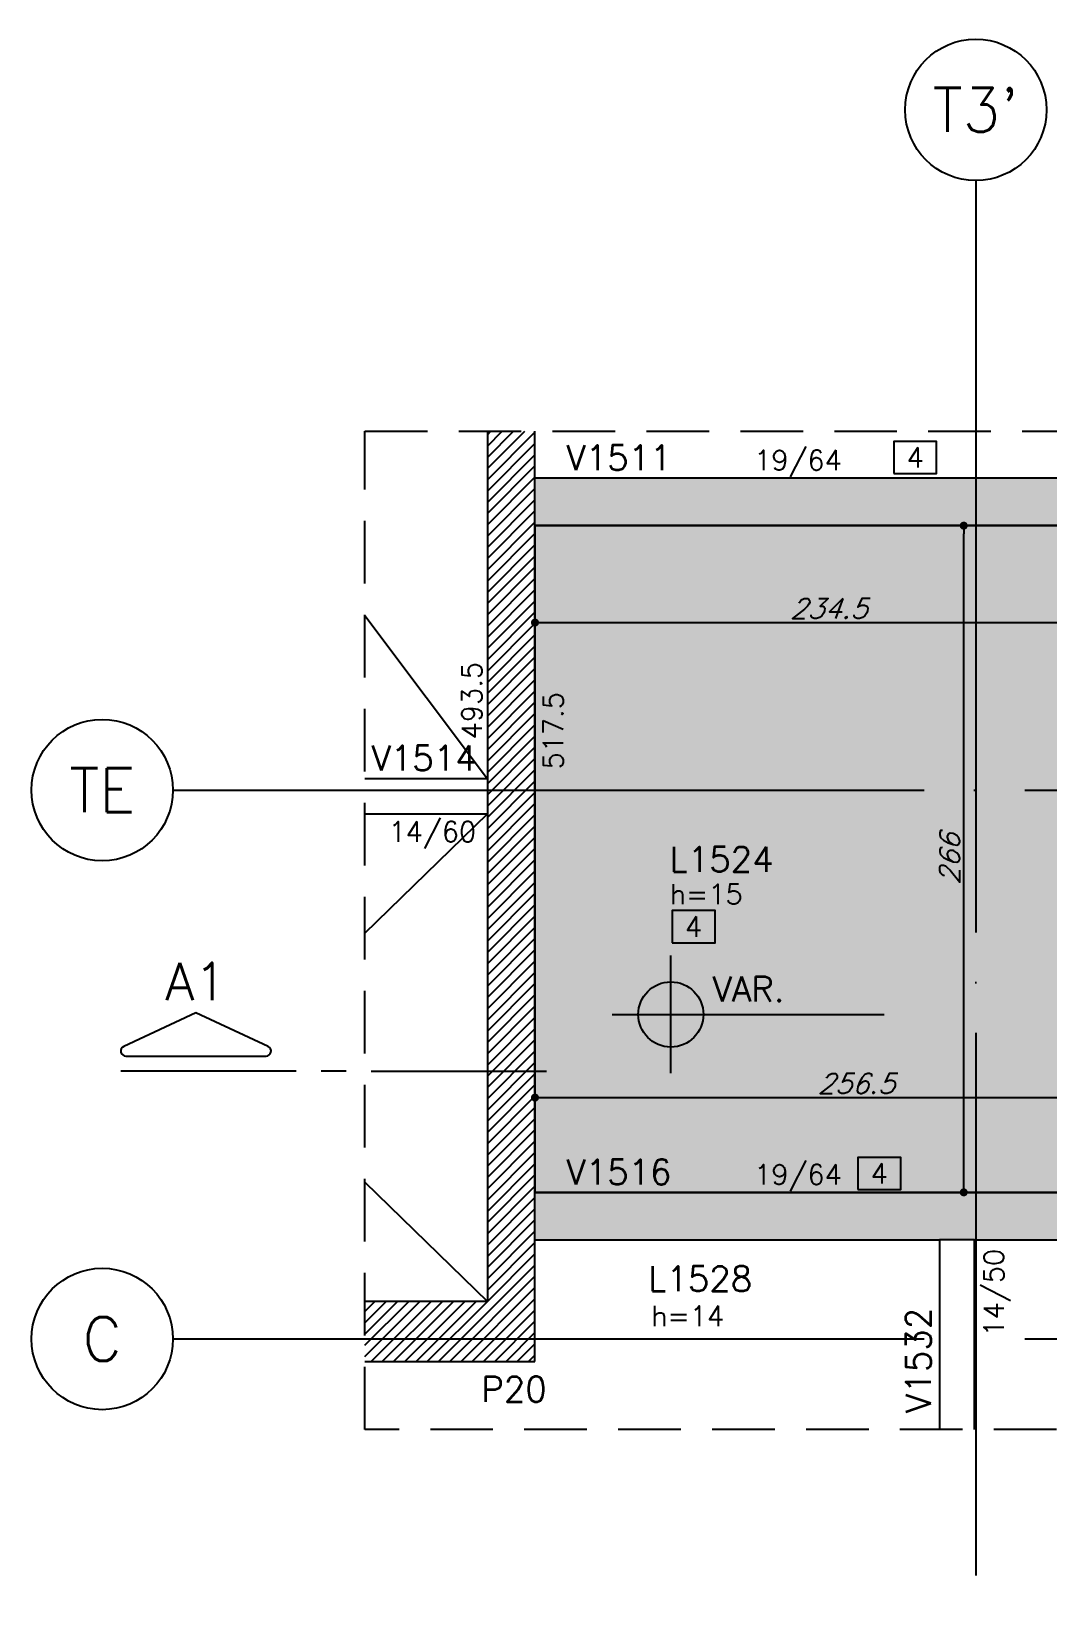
# Model space of a CAD drawing. Header units: millimetres. Extents: x -832 to 3668, y -1574 to 5296.
# Drawn here: x 2558 to 2964, y 1798 to 2428 of the extents above; entities that cross this region are included whole.
import ezdxf
from ezdxf.enums import TextEntityAlignment as Align

# ---------------------------------------------------------------- set-up
doc = ezdxf.new("R2010")
doc.units = ezdxf.units.MM
doc.header["$LTSCALE"] = 50
doc.linetypes.add('DASHED', pattern=[0.75, 0.5, -0.25])
doc.linetypes.add('EIXO', pattern=[6.8, 6, -0.4, 0, -0.4])
for name, color, linetype in [('F-AUX-RED', 1, 'Continuous'), ('F-CORTE-INDICAÇÃO', 4, 'Continuous'), ('F-COTAS', 106, 'Continuous'), ('F-EIXO', 12, 'EIXO'), ('F-LAJES', 3, 'Continuous'), ('F-LAJES-DIM', 2, 'Continuous'), ('F-LAJES-NOME', 4, 'Continuous'), ('F-NÍVEL-PLANTA', 2, 'Continuous'), ('F-PILARES-DIM', 172, 'Continuous'), ('F-PILARES-HACH', 174, 'Continuous'), ('F-PILARES-NOME', 170, 'Continuous'), ('F-PILARES-S', 170, 'Continuous'), ('F-TEXTO', 6, 'Continuous'), ('F-VIGAS', 3, 'Continuous'), ('F-VIGAS-DIM', 2, 'Continuous'), ('F-VIGAS-NOME', 4, 'Continuous'), ('F-VÃO', 1, 'Continuous')]:
    doc.layers.add(name, color=color, linetype=linetype)
doc.layers.add('F-DESNIVEL-3', color=7, linetype='Continuous', true_color=0xd5c7ff)
doc.styles.add('CP-TEXT-INCL', font='romans.shx', dxfattribs={"oblique": 20})
doc.styles.add('MCP', font='romans.shx')
doc.styles.add('ROMANS', font='romans.shx')
doc.dimstyles.new('CP-COTAS-50', dxfattribs={"dimscale": 0.64, "dimtxt": 12.5, "dimasz": 5, "dimexe": 5, "dimexo": 5, "dimgap": 2.5, "dimtad": 1, "dimdec": 1, "dimdsep": 46, "dimtxsty": 'CP-TEXT-INCL', "dimblk1": 'DOT', "dimblk2": 'DOT', "dimsah": 1, "dimcen": 9, "dimclrd": 256, "dimclre": 256, "dimclrt": 256, "dimadec": 0, "dimazin": 0, "dimtfac": 1, "dimtdec": 1, "dimtmove": 2, "dimatfit": 3, "dimldrblk": 'DOT', "dimfxl": 5, "dimtolj": 1, "dimarcsym": 0})
pattern_1 = [(0, (0, 0), (0, 6.985), [5.08, -1.905]), (90, (0, 0), (-6.985, 4e-16), [5.08, -1.905])]

# ---------------------------------------------------------------- blocks, each defined once
blk = doc.blocks.new('*U8')
at = {"layer": 'F-EIXO'}
blk.add_line((0, 0), (0, -556.59), dxfattribs=at)
at = {"layer": 'F-EIXO', "color": 2, "linetype": 'Continuous'}
blk.add_circle((0, 28.21), 28.21, dxfattribs=at)
at = {"layer": 'F-TEXTO', "style": 'ROMANS'}
blk.add_attdef('EIXO', text='', height=17.5, rotation=360, dxfattribs=at).set_placement((0, 28.21), align=Align.MIDDLE_CENTER)
blk = doc.blocks.new('*U7')
at = {"layer": 'F-EIXO'}
blk.add_line((0, 0), (909.22, 0), dxfattribs=at)
at = {"layer": 'F-EIXO', "color": 2, "linetype": 'Continuous'}
blk.add_circle((-28.21, 0), 28.21, dxfattribs=at)
at = {"layer": 'F-TEXTO', "style": 'ROMANS'}
blk.add_attdef('EIXO', text='', height=17.5, dxfattribs=at).set_placement((-28.21, 0), align=Align.MIDDLE_CENTER)
blk = doc.blocks.new('*U6')
at = {"layer": 'F-LAJES-DIM', "color": 1}
blk.add_lwpolyline([(0, 0), (21.39, 0), (21.39, 16), (0, 16)], close=True, dxfattribs=at)
at = {"layer": 'F-LAJES-DIM', "style": 'MCP'}
blk.add_attdef('DIM', text='', height=10, dxfattribs=at).set_placement((10.7, 8), align=Align.MIDDLE_CENTER)
blk = doc.blocks.new('Nível - Planta')
at = {"layer": 'F-NÍVEL-PLANTA'}
h = blk.add_hatch(color=71, dxfattribs=at)
h.paths.add_polyline_path([(0, 0), (0, 0.26, 0.414214), (-0.26, 0)])
h.paths.add_polyline_path([(0.26, 0), (0, 0), (0, -0.26, 0.414214)])
for p, q in [((0, -0.469), (0, 0.469)), ((-0.469, 0), (1.704, 0))]:
    blk.add_line(p, q, dxfattribs=at)
blk.add_circle((0, 0), 0.26, dxfattribs=at)
at = {"layer": 'F-TEXTO', "color": 3, "style": 'MCP'}
blk.add_attdef('NÍVEL', (0.333, 0.102), '', height=0.2, dxfattribs=at)
blk = doc.blocks.new('*U9')
at = {"layer": 'F-CORTE-INDICAÇÃO'}
for p, q in [((-100, 0), (-170, 0)), ((-80, 0), (-90, 0)), ((-70, 0), (0, 0))]:
    blk.add_line(p, q, dxfattribs=at)
blk.add_lwpolyline([(-112, 6, 0.802585), (-111.15, 9.81), (-140, 23.26), (-168.85, 9.81, 0.802585), (-168, 6)], format="xyb", close=True, dxfattribs=at)
at = {"layer": 'F-CORTE-INDICAÇÃO', "style": 'ROMANS'}
blk.add_attdef('CORTE', text='', height=15, dxfattribs=at).set_placement((-140, 35.76), align=Align.MIDDLE_CENTER)
at = {"layer": 'F-CORTE-INDICAÇÃO', "color": 2, "style": 'ROMANS'}
blk.add_attdef('FOLHA', text='', height=12, dxfattribs=at).set_placement((-140, -10), align=Align.MIDDLE_CENTER)
blk = doc.blocks.new('_DOT')
at = {"color": 0, "linetype": 'ByBlock'}
blk.add_line((-0.5, 0), (-1, 0), dxfattribs=at)
at = {"color": 0, "linetype": 'ByBlock', "const_width": 0.5}
blk.add_lwpolyline([(-0.25, 0, 1), (0.25, 0, 1)], format="xyb", close=True, dxfattribs=at)
blk = doc.blocks.new('*D344')
at = {"layer": 'DEFPOINTS', "color": 0, "transparency": 16777216}
for p in [(2759.46, 2000.1), (3015.96, 2002.7), (3015.96, 1996.31)]:
    blk.add_point(p, dxfattribs=at)
at = {"layer": 'F-COTAS', "lineweight": -2, "transparency": 16777216}
for p, q in [((2759.46, 2003.3), (2759.46, 2005.9)), ((3015.96, 1999.51), (3015.96, 2005.9)), ((2762.66, 2002.7), (3012.76, 2002.7))]:
    blk.add_line(p, q, dxfattribs=at)
at = {"layer": 'F-COTAS', "lineweight": -2, "transparency": 16777216, "xscale": 3.2, "yscale": 3.2, "zscale": 3.2, "rotation": 180}
blk.add_blockref('_DOT', (2759.46, 2002.7), dxfattribs=at)
at = {"layer": 'F-COTAS', "lineweight": -2, "transparency": 16777216, "xscale": 3.2, "yscale": 3.2, "zscale": 3.2}
blk.add_blockref('_DOT', (3015.96, 2002.7), dxfattribs=at)
at = {"layer": 'F-COTAS', "transparency": 16777216, "insert": (2887.71, 2008.3), "char_height": 8, "attachment_point": 5, "style": 'CP-TEXT-INCL'}
blk.add_mtext('\\A1;256.5', dxfattribs=at)
blk = doc.blocks.new('*D352')
at = {"layer": 'DEFPOINTS', "color": 0, "transparency": 16777216}
for p in [(2759.46, 2190.18), (2993.96, 2192.23), (2993.96, 2186.57)]:
    blk.add_point(p, dxfattribs=at)
at = {"layer": 'F-COTAS', "lineweight": -2, "transparency": 16777216}
for p, q in [((2759.46, 2193.38), (2759.46, 2195.43)), ((2993.96, 2189.77), (2993.96, 2195.43)), ((2762.66, 2192.23), (2990.76, 2192.23))]:
    blk.add_line(p, q, dxfattribs=at)
at = {"layer": 'F-COTAS', "lineweight": -2, "transparency": 16777216, "xscale": 3.2, "yscale": 3.2, "zscale": 3.2, "rotation": 180}
blk.add_blockref('_DOT', (2759.46, 2192.23), dxfattribs=at)
at = {"layer": 'F-COTAS', "lineweight": -2, "transparency": 16777216, "xscale": 3.2, "yscale": 3.2, "zscale": 3.2}
blk.add_blockref('_DOT', (2993.96, 2192.23), dxfattribs=at)
at = {"layer": 'F-COTAS', "transparency": 16777216, "insert": (2876.71, 2197.83), "char_height": 8, "attachment_point": 5, "style": 'CP-TEXT-INCL'}
blk.add_mtext('\\A1;234.5', dxfattribs=at)
blk = doc.blocks.new('*D364')
at = {"layer": 'DEFPOINTS', "color": 0, "transparency": 16777216}
for p in [(2927.96, 2230.9), (2930.63, 2230.9), (2927.96, 1964.9)]:
    blk.add_point(p, dxfattribs=at)
at = {"layer": 'F-COTAS', "lineweight": -2, "transparency": 16777216}
for p, q in [((2930.63, 1968.1), (2930.63, 2227.7)), ((2931.16, 2230.9), (2933.83, 2230.9)), ((2931.16, 1964.9), (2933.83, 1964.9))]:
    blk.add_line(p, q, dxfattribs=at)
at = {"layer": 'F-COTAS', "lineweight": -2, "transparency": 16777216, "xscale": 3.2, "yscale": 3.2, "zscale": 3.2}
for p, rotation in [((2930.63, 2230.9), 90), ((2930.63, 1964.9), 270)]:
    blk.add_blockref('_DOT', p, dxfattribs=dict(at, rotation=rotation))
at = {"layer": 'F-COTAS', "transparency": 16777216, "insert": (2925.03, 2097.9), "char_height": 8, "attachment_point": 5, "rotation": 90, "style": 'CP-TEXT-INCL'}
blk.add_mtext('\\A1;266', dxfattribs=at)

msp = doc.modelspace()

# ---------------------------------------------------------------- hatches: boundary and pattern name
h = msp.add_hatch()
h.set_pattern_fill('ANGLE', color=256)
h.set_pattern_definition(pattern_1)
h.paths.add_polyline_path([(2769.93, 2250.52), (2816.84, 2250.52), (2816.84, 2265.52), (2769.93, 2265.52)], flags=9)
h = msp.add_hatch()
h.set_pattern_fill('ANGLE', color=256)
h.set_pattern_definition(pattern_1)
h.paths.add_polyline_path([(2846.19, 2247.31), (2888.1, 2247.31), (2888.1, 2265.59), (2846.19, 2265.59)], flags=9)
h = msp.add_hatch()
h.set_pattern_fill('ANGLE', color=256)
h.set_pattern_definition(pattern_1)
h.paths.add_polyline_path([(2740.21, 2144.79), (2740.21, 2180.79), (2728.21, 2180.79), (2728.21, 2144.79)], flags=9)
h = msp.add_hatch()
h.set_pattern_fill('ANGLE', color=256)
h.set_pattern_definition(pattern_1)
h.paths.add_polyline_path([(2772.71, 2132.79), (2772.71, 2168.79), (2760.71, 2168.79), (2760.71, 2132.79)], flags=9)
h = msp.add_hatch()
h.set_pattern_fill('ANGLE', color=256)
h.set_pattern_definition(pattern_1)
h.paths.add_polyline_path([(2692.15, 2130.68), (2742.39, 2130.68), (2742.39, 2145.68), (2692.15, 2145.68)], flags=9)
h = msp.add_hatch()
h.set_pattern_fill('ANGLE', color=256)
h.set_pattern_definition(pattern_1)
h.paths.add_polyline_path([(2700.23, 2099.09), (2741.76, 2099.09), (2741.76, 2117.38), (2700.23, 2117.38)], flags=9)
h = msp.add_hatch()
h.set_pattern_fill('ANGLE', color=256)
h.set_pattern_definition(pattern_1)
h.paths.add_polyline_path([(2812.56, 2090.29), (2860.89, 2090.29), (2860.89, 2105.29), (2812.56, 2105.29)], flags=9)
h = msp.add_hatch()
h.set_pattern_fill('ANGLE', color=256)
h.set_pattern_definition(pattern_1)
h.paths.add_polyline_path([(2812.77, 2077.9), (2846.48, 2077.9), (2846.48, 2089.9), (2812.77, 2089.9)], flags=9)
h = msp.add_hatch()
h.set_pattern_fill('ANGLE', color=256)
h.set_pattern_definition(pattern_1)
h.paths.add_polyline_path([(2769.93, 1965.52), (2819.69, 1965.52), (2819.69, 1980.52), (2769.93, 1980.52)], flags=9)
h = msp.add_hatch()
h.set_pattern_fill('ANGLE', color=256)
h.set_pattern_definition(pattern_1)
h.paths.add_polyline_path([(2846.19, 1962.31), (2888.1, 1962.31), (2888.1, 1980.59), (2846.19, 1980.59)], flags=9)
h = msp.add_hatch()
h.set_pattern_fill('ANGLE', color=256)
h.set_pattern_definition(pattern_1)
h.paths.add_polyline_path([(2952.39, 1906.61), (2952.39, 1948.14), (2934.1, 1948.14), (2934.1, 1906.61)], flags=9)
h = msp.add_hatch()
h.set_pattern_fill('ANGLE', color=256)
h.set_pattern_definition(pattern_1)
h.paths.add_polyline_path([(2804.03, 1922.92), (2851.88, 1922.92), (2851.88, 1937.92), (2804.03, 1937.92)], flags=9)
h = msp.add_hatch()
h.set_pattern_fill('ANGLE', color=256)
h.set_pattern_definition(pattern_1)
h.paths.add_polyline_path([(2920.01, 1874.84), (2920.01, 1924.6), (2905.01, 1924.6), (2905.01, 1874.84)], flags=9)
h = msp.add_hatch()
h.set_pattern_fill('ANGLE', color=256)
h.set_pattern_definition(pattern_1)
h.paths.add_polyline_path([(2805.39, 1909.56), (2839.48, 1909.56), (2839.48, 1921.56), (2805.39, 1921.56)], flags=9)
h = msp.add_hatch()
h.set_pattern_fill('ANGLE', color=256)
h.set_pattern_definition(pattern_1)
h.paths.add_polyline_path([(2737.43, 1878.87), (2768.15, 1878.87), (2768.15, 1893.87), (2737.43, 1893.87)], flags=9)
at = {"layer": 'F-DESNIVEL-3'}
h = msp.add_hatch(color=256, dxfattribs=at)
h.dxf.hatch_style = 1
h.paths.add_polyline_path([(2993.96, 4004.9), (2993.96, 4130.9), (2759.46, 4131.15), (2759.46, 3864.9), (3015.96, 3864.9), (3015.96, 4004.9)])
h.paths.add_polyline_path([(2759.46, 3181.15), (2759.46, 2914.9), (3015.96, 2914.9), (3015.96, 3040.9), (2993.96, 3040.9), (2993.96, 3180.9)])
h.paths.add_polyline_path([(3015.96, 1964.9), (3015.96, 2090.9), (2993.96, 2090.9), (2993.96, 2230.9), (2759.46, 2231.15), (2759.46, 1964.9)])
h.paths.add_polyline_path([(2759.46, 1281.15), (2759.46, 1014.9), (2959.96, 1014.9), (2959.96, 1140.9), (2993.96, 1140.9), (2993.96, 1280.65)])
h = msp.add_hatch(color=256, dxfattribs=at)
h.dxf.hatch_style = 1
h.paths.add_polyline_path([(3116.46, 1964.9), (2927.96, 1964.9), (2759.46, 1964.9), (2759.46, 1945.9), (2920.96, 1945.9), (2934.96, 1945.9), (3116.46, 1945.9)])
h.paths.add_polyline_path([(2993.96, 2249.9), (2759.46, 2249.9), (2759.46, 2230.9), (2993.96, 2230.9)])
at = {"layer": 'F-PILARES-HACH', "linetype": 'Continuous'}
h = msp.add_hatch(dxfattribs=at)
h.set_pattern_fill('ANSI31', color=256, style=0)
h.set_pattern_definition([(45, (2740.456, 1921.3982), (-2.245064, 2.245064), [])])
edge = h.paths.add_edge_path()
edge.add_arc((-24310.99, 1908.84), 27002.49, -0.024282, 0.024282, ccw=False)
edge.add_line((2691.49, 1897.4), (2759.46, 1897.4))
edge.add_line((2759.46, 1897.4), (2759.46, 2268.57))
edge.add_line((2759.46, 2268.57), (2741.49, 2268.57))
edge.add_arc((2741.49, 2218.57), 50, 90, 91.18993)
edge.add_line((2740.46, 2268.56), (2740.46, 1921.4))
edge.add_line((2740.46, 1921.4), (2691.49, 1921.4))
edge.add_line((2691.49, 1921.4), (2691.49, 1920.29))

# ---------------------------------------------------------------- linework, layer by layer
at = {"layer": 'F-AUX-RED', "color": 1, "linetype": 'DASHED'}
msp.add_lwpolyline([(2691.49, 2268.57), (3417.68, 2268.57), (3417.68, 1870.29), (2691.49, 1870.29)], close=True, dxfattribs=at)
at = {"layer": 'F-LAJES'}
msp.add_lwpolyline([(3015.96, 1964.9), (3015.96, 2090.9), (2993.96, 2090.9), (2993.96, 2230.9), (2759.46, 2231.15), (2759.46, 1964.9), (3044.96, 1964.9)], dxfattribs=at)
at = {"layer": 'F-PILARES-S', "linetype": 'Continuous'}
for points in [[(2740.46, 2268.56), (2740.46, 1921.4), (2691.49, 1921.4)], [(2759.46, 1897.4), (2759.46, 2268.57)], [(2691.49, 1897.4), (2759.46, 1897.4)]]:
    msp.add_lwpolyline(points, dxfattribs=at)
at = {"layer": 'F-VIGAS'}
for points in [[(2989.96, 2249.9), (2759.46, 2249.9)], [(2759.46, 2230.9), (2999.46, 2230.9)], [(2740.46, 2129.9), (2691.49, 2129.9)], [(2691.49, 2115.9), (2740.46, 2115.9)], [(2927.96, 1964.9), (2759.46, 1964.9)], [(3116.46, 1964.9), (2927.96, 1964.9)], [(2759.46, 1945.9), (2920.96, 1945.9)], [(2920.96, 1945.9), (2920.96, 1870.29)], [(2934.96, 1945.9), (2920.96, 1945.9)], [(2934.96, 1945.9), (3116.46, 1945.9)], [(2934.96, 1870.29), (2934.96, 1945.9)]]:
    msp.add_lwpolyline(points, dxfattribs=at)
at = {"layer": 'F-VÃO'}
for p, q in [((2691.49, 2195.02), (2740.46, 2129.9)), ((2691.49, 2068.28), (2740.46, 2115.9)), ((2691.49, 1969.01), (2740.46, 1921.4))]:
    msp.add_line(p, q, dxfattribs=at)

# ---------------------------------------------------------------- block references
at = {"layer": 'F-CORTE-INDICAÇÃO', "linetype": 'Continuous'}
ref = msp.add_blockref('*U9', (2764.1, 2013.28), dxfattribs=at)
ref.add_attrib('CORTE', 'A1', dxfattribs={"height": 15, "style": 'ROMANS'}).set_placement((2624.1, 2049.04), align=Align.MIDDLE_CENTER)
at = {"layer": 'F-EIXO', "linetype": 'Continuous'}
for name, p, values in [('*U8', (2935.46, 2368.6), {'EIXO': "T3'"}), ('*U7', (2614.89, 2125.4), {'EIXO': 'TE'}), ('*U7', (2614.89, 1906.4), {'EIXO': 'C'})]:
    msp.add_blockref(name, p, dxfattribs=at).add_auto_attribs(values)
at = {"layer": 'F-LAJES-DIM', "linetype": 'Continuous', "xscale": 0.8, "yscale": 0.8, "zscale": 0.8}
for p in [(2902.68, 2251.7), (2814.25, 2064.5), (2888.36, 1965.98)]:
    msp.add_blockref('*U6', p, dxfattribs=at).add_auto_attribs({'DIM': '4'})
at = {"layer": 'F-NÍVEL-PLANTA', "linetype": 'Continuous', "xscale": 50, "yscale": 50, "zscale": 50}
msp.add_blockref('Nível - Planta', (2813.71, 2035.89), dxfattribs=at).add_auto_attribs({'NÍVEL': 'VAR.'})

# ---------------------------------------------------------------- texts
at = {"layer": 'F-LAJES-DIM', "linetype": 'Continuous', "style": 'MCP'}
for s, p in [('h=15', (2813.24, 2079.9)), ('h=14', (2805.86, 1911.56))]:
    msp.add_text(s, height=8, dxfattribs=at).set_placement(p)
at = {"layer": 'F-LAJES-NOME', "linetype": 'Continuous', "style": 'MCP'}
for s, p in [('L1524', (2813.15, 2092.79)), ('L1528', (2804.62, 1925.42))]:
    msp.add_text(s, height=10, dxfattribs=at).set_placement(p)
at = {"layer": 'F-PILARES-DIM', "linetype": 'Continuous', "style": 'MCP'}
for s, p in [('493.5', (2738.21, 2145.65)), ('517.5', (2770.71, 2133.65))]:
    msp.add_text(s, height=8, rotation=90, dxfattribs=at).set_placement(p)
at = {"layer": 'F-PILARES-NOME', "linetype": 'Continuous', "style": 'MCP'}
msp.add_text('P20', height=10, dxfattribs=at).set_placement((2738.03, 1881.37))
at = {"layer": 'F-VIGAS-DIM', "linetype": 'Continuous', "style": 'MCP'}
for s, p in [('19/64', (2846.96, 2253.02)), ('14/60', (2701, 2104.81)), ('19/64', (2846.96, 1968.02))]:
    msp.add_text(s, height=8, dxfattribs=at).set_placement(p)
msp.add_text('14/50', height=8, rotation=90, dxfattribs=at).set_placement((2946.67, 1907.38))
at = {"layer": 'F-VIGAS-NOME', "linetype": 'Continuous', "style": 'MCP'}
for s, p in [('V1511', (2771.96, 2253.02)), ('V1514', (2694.18, 2133.18)), ('V1516', (2771.96, 1968.02))]:
    msp.add_text(s, height=10, dxfattribs=at).set_placement(p)
msp.add_text('V1532', height=10, rotation=90, dxfattribs=at).set_placement((2917.51, 1876.87))

# ---------------------------------------------------------------- dimensions: what is measured, and where the dimension line sits
at = {"layer": 'F-COTAS'}
dim = msp.add_linear_dim(base=(2930.63, 2230.9), p1=(2927.96, 1964.9), p2=(2927.96, 2230.9), angle=90, dimstyle='CP-COTAS-50', dxfattribs=at)
dim.commit()
dim.dimension.update_dxf_attribs({"geometry": '*D364', "text_midpoint": (2925.03, 2097.9)})
for base, p1, p2, picture, middle in [((2993.96, 2192.23), (2759.46, 2190.18), (2993.96, 2186.57), '*D352', (2876.71, 2197.83)), ((3015.96, 2002.7), (2759.46, 2000.1), (3015.96, 1996.31), '*D344', (2887.71, 2008.3))]:
    dim = msp.add_linear_dim(base=base, p1=p1, p2=p2, dimstyle='CP-COTAS-50', override={"dimfxl": 2.5}, dxfattribs=at)
    dim.commit()
    dim.dimension.update_dxf_attribs({"geometry": picture, "text_midpoint": middle})

doc.saveas('drawing.dxf')
